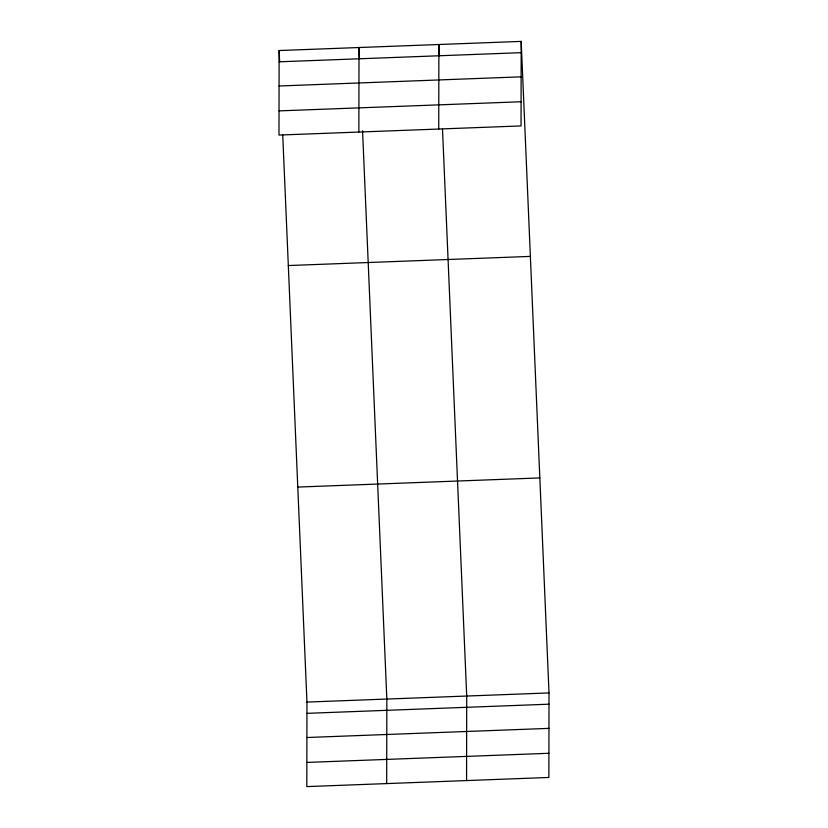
<?xml version="1.0" encoding="UTF-8"?>
<svg xmlns="http://www.w3.org/2000/svg" width="828" height="828" viewBox="0 0 828 828"><rect width="100%" height="100%" fill="white"/><g stroke="black" fill="none" stroke-linecap="round" stroke-linejoin="round"><path stroke-width="1.24" d="M279.129 50.539L278.984 135.067L521.04 125.928L521.185 41.4L279.129 50.539L279.626 62.059M282.741 135.005L306.96 702.072L306.815 786.6L548.871 777.461L549.016 692.932L521.185 41.4M358.866 132.056L359.01 47.527L359.497 59.047M386.686 783.588L386.842 699.06L362.56 130.71M438.736 129.033L438.892 44.505L439.378 56.025M466.568 780.566L466.713 696.037L442.494 128.971M279.108 61.81L521.164 52.671M279.067 85.988L521.122 76.838M279.026 110.89L521.081 101.751M288.31 265.55L530.375 256.401M297.78 487.071L539.835 477.922M306.96 702.072L549.016 692.932M306.94 713.343L548.995 704.193M306.898 737.51L548.954 728.371M306.857 762.422L548.912 753.283"/></g></svg>
